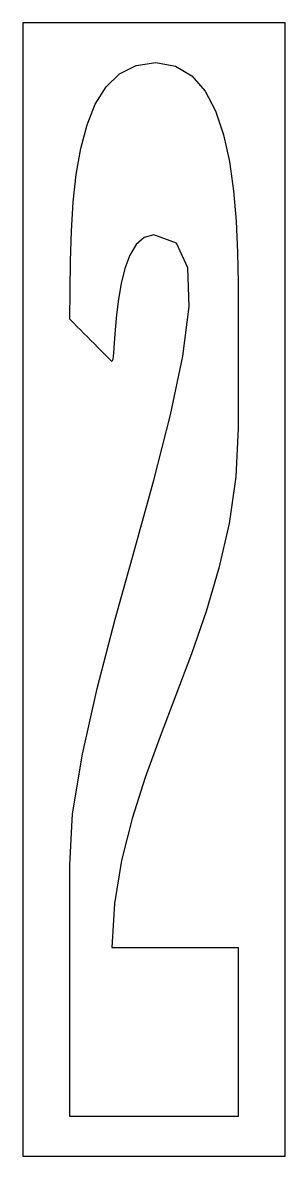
# Model space of a CAD drawing. Extents: x 0 to 25, y 0 to 108.
import ezdxf

# ---------------------------------------------------------------- set-up
doc = ezdxf.new("R2010")
doc.units = 0
doc.layers.add('CUT', color=7, linetype='Continuous')
doc.layers.add('OUTSIDE', color=1, linetype='Continuous')

msp = doc.modelspace()

# ---------------------------------------------------------------- linework, layer by layer
at = {"layer": 'CUT'}
msp.add_lwpolyline([(4.515, 82.5), (4.555, 85.31), (4.645, 88.13), (4.815, 90.89), (5.105, 93.54), (5.525, 96.02), (6.125, 98.28), (6.915, 100.25), (7.945, 101.89), (9.225, 103.13), (10.795, 103.92), (12.675, 104.19), (14.555, 103.87), (16.115, 102.94), (17.375, 101.49), (18.365, 99.6), (19.125, 97.33), (19.685, 94.77), (20.065, 91.99), (20.315, 89.08), (20.445, 86.12), (20.505, 83.17), (20.505, 80.31), (20.505, 77.63), (20.505, 76.95), (20.505, 76.26), (20.505, 75.57), (20.505, 74.88), (20.505, 74.2), (20.505, 73.51), (20.505, 72.82), (20.505, 72.13), (20.505, 71.45), (20.505, 70.76), (20.505, 70.07), (20.505, 69.38), (20.285, 64.74), (19.655, 60.29), (18.685, 56.02), (17.455, 51.89), (16.055, 47.87), (14.565, 43.92), (13.075, 40.01), (11.665, 36.1), (10.415, 32.17), (9.415, 28.18), (8.755, 24.1), (8.495, 19.9), (9.495, 19.9), (10.495, 19.9), (11.495, 19.9), (12.495, 19.9), (13.495, 19.9), (14.495, 19.9), (15.495, 19.9), (16.495, 19.9), (17.495, 19.9), (18.505, 19.9), (19.505, 19.9), (20.505, 19.9), (20.505, 18.56), (20.505, 17.22), (20.505, 15.88), (20.505, 14.54), (20.505, 13.19), (20.505, 11.85), (20.505, 10.51), (20.505, 9.17), (20.505, 7.83), (20.505, 6.49), (20.505, 5.15), (20.505, 3.81), (19.165, 3.81), (17.835, 3.81), (16.495, 3.81), (15.165, 3.81), (13.835, 3.81), (12.495, 3.81), (11.165, 3.81), (9.835, 3.81), (8.495, 3.81), (7.165, 3.81), (5.825, 3.81), (4.495, 3.81), (4.495, 5.81), (4.495, 7.8), (4.495, 9.8), (4.495, 11.79), (4.495, 13.79), (4.495, 15.79), (4.495, 17.78), (4.495, 19.78), (4.495, 21.77), (4.495, 23.77), (4.495, 25.77), (4.495, 27.76), (4.755, 32.63), (5.685, 38.31), (7.095, 44.57), (8.815, 51.17), (10.665, 57.87), (12.475, 64.43), (14.055, 70.63), (15.245, 76.22), (15.855, 80.97), (15.725, 84.64), (14.655, 87), (12.485, 87.8), (11.565, 87.54), (10.815, 86.87), (10.205, 85.85), (9.735, 84.59), (9.375, 83.16), (9.115, 81.66), (8.925, 80.16), (8.795, 78.75), (8.705, 77.51), (8.635, 76.54), (8.575, 75.91), (8.495, 75.71), (8.165, 76.05), (7.825, 76.39), (7.495, 76.72), (7.165, 77.06), (6.825, 77.39), (6.495, 77.73), (6.165, 78.06), (5.825, 78.4), (5.495, 78.74), (5.165, 79.07), (4.825, 79.41), (4.495, 79.74)], close=True, dxfattribs=at)
at = {"layer": 'OUTSIDE'}
msp.add_lwpolyline([(0, 0), (25, 0), (25, 108), (0, 108)], close=True, dxfattribs=at)

doc.saveas('drawing.dxf')
